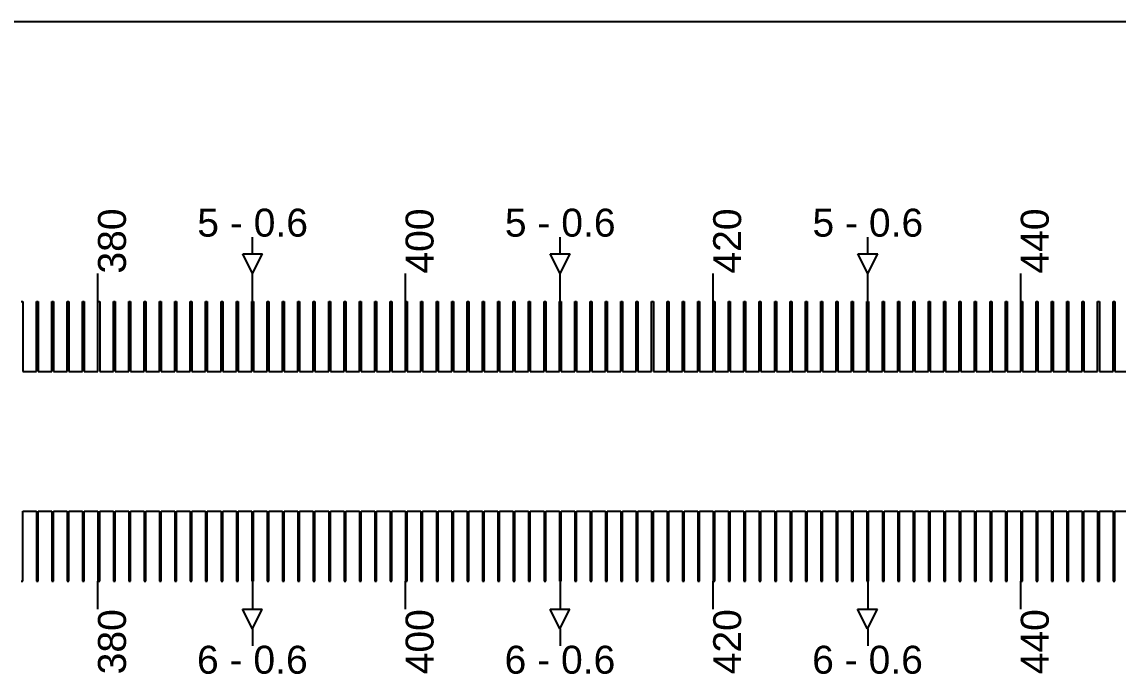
# Model space of a CAD drawing. Extents: x -119394 to 128420, y 74496 to 185496.
# Drawn here: x 45893.1 to 46285.1, y 112562.7 to 112795.9 of the extents above; entities that cross this region are included whole.
import ezdxf

# ---------------------------------------------------------------- set-up
doc = ezdxf.new("R2010")
doc.units = 13
doc.layers.add('CL - Label-1', color=120, linetype='Continuous')
doc.layers.add('CL - Label-2', color=132, linetype='Continuous')
doc.layers.add('CL - Sub-Micro', color=7, linetype='Continuous', true_color=0x47d1ff)
doc.styles.get("Standard").update_dxf_attribs({"font": 'arial.ttf'})

msp = doc.modelspace()

# ---------------------------------------------------------------- linework, layer by layer
for p, q in [((46680.29, 112795.86), (38030.29, 112795.86)), ((45975.59, 112712.94), (45975.59, 112718.94)), ((46085.59, 112712.94), (46085.59, 112718.94)), ((46195.59, 112712.94), (46195.59, 112718.94)), ((45920.29, 112695.86), (45920.29, 112705.86)), ((45975.59, 112695.86), (45975.59, 112705.86)), ((46030.29, 112695.86), (46030.29, 112705.86)), ((46085.59, 112695.86), (46085.59, 112705.86)), ((46140.29, 112695.86), (46140.29, 112705.86)), ((46195.59, 112695.86), (46195.59, 112705.86)), ((46250.29, 112695.86), (46250.29, 112705.86)), ((45920.29, 112585.86), (45920.29, 112595.86)), ((45975.59, 112595.86), (45975.59, 112585.86)), ((46030.29, 112585.86), (46030.29, 112595.86)), ((46085.59, 112595.86), (46085.59, 112585.86)), ((46140.29, 112585.86), (46140.29, 112595.86)), ((46195.59, 112595.86), (46195.59, 112585.86)), ((46250.29, 112585.86), (46250.29, 112595.86)), ((45975.59, 112578.79), (45975.59, 112572.79)), ((46085.59, 112578.79), (46085.59, 112572.79)), ((46195.59, 112578.79), (46195.59, 112572.79))]:
    msp.add_line(p, q)
at = {"layer": 'CL - Label-2'}
for p, q in [((45975.59, 112705.86), (45972.05, 112712.96)), ((45972.05, 112712.96), (45979.12, 112712.96)), ((45975.59, 112705.86), (45979.12, 112712.96)), ((46085.59, 112705.86), (46082.05, 112712.96)), ((46082.05, 112712.96), (46089.12, 112712.96)), ((46085.59, 112705.86), (46089.12, 112712.96)), ((46195.59, 112705.86), (46192.05, 112712.96)), ((46192.05, 112712.96), (46199.12, 112712.96)), ((46195.59, 112705.86), (46199.12, 112712.96)), ((45975.49, 112578.79), (45971.95, 112585.89)), ((45971.95, 112585.89), (45979.02, 112585.89)), ((45975.49, 112578.79), (45979.02, 112585.89)), ((46085.49, 112578.79), (46081.95, 112585.89)), ((46081.95, 112585.89), (46089.02, 112585.89)), ((46085.49, 112578.79), (46089.02, 112585.89)), ((46195.49, 112578.79), (46191.95, 112585.89)), ((46191.95, 112585.89), (46199.02, 112585.89)), ((46195.49, 112578.79), (46199.02, 112585.89))]:
    msp.add_line(p, q, dxfattribs=at)
at = {"layer": 'CL - Sub-Micro'}
for p, q in [((45892.79, 112695.86), (45893.39, 112695.86)), ((45893.39, 112695.86), (45893.39, 112670.86)), ((45898.29, 112670.86), (45898.29, 112695.86)), ((45898.29, 112695.86), (45898.89, 112695.86)), ((45898.89, 112695.86), (45898.89, 112670.86)), ((45903.79, 112670.86), (45903.79, 112695.86)), ((45903.79, 112695.86), (45904.39, 112695.86)), ((45904.39, 112695.86), (45904.39, 112670.86)), ((45909.29, 112670.86), (45909.29, 112695.86)), ((45909.29, 112695.86), (45909.89, 112695.86)), ((45909.89, 112695.86), (45909.89, 112670.86)), ((45914.79, 112670.86), (45914.79, 112695.86)), ((45914.79, 112695.86), (45915.39, 112695.86)), ((45915.39, 112695.86), (45915.39, 112670.86)), ((45920.29, 112670.86), (45920.29, 112695.86)), ((45920.29, 112695.86), (45920.89, 112695.86)), ((45920.89, 112695.86), (45920.89, 112670.86)), ((45925.79, 112670.86), (45925.79, 112695.86)), ((45925.79, 112695.86), (45926.39, 112695.86)), ((45926.39, 112695.86), (45926.39, 112670.86)), ((45931.29, 112670.86), (45931.29, 112695.86)), ((45931.29, 112695.86), (45931.89, 112695.86)), ((45931.89, 112695.86), (45931.89, 112670.86)), ((45936.79, 112670.86), (45936.79, 112695.86)), ((45936.79, 112695.86), (45937.39, 112695.86)), ((45937.39, 112695.86), (45937.39, 112670.86)), ((45942.29, 112670.86), (45942.29, 112695.86)), ((45942.29, 112695.86), (45942.89, 112695.86)), ((45942.89, 112695.86), (45942.89, 112670.86)), ((45947.79, 112670.86), (45947.79, 112695.86)), ((45947.79, 112695.86), (45948.39, 112695.86)), ((45948.39, 112695.86), (45948.39, 112670.86)), ((45953.29, 112670.86), (45953.29, 112695.86)), ((45953.29, 112695.86), (45953.89, 112695.86)), ((45953.89, 112695.86), (45953.89, 112670.86)), ((45958.79, 112670.86), (45958.79, 112695.86)), ((45958.79, 112695.86), (45959.39, 112695.86)), ((45959.39, 112695.86), (45959.39, 112670.86)), ((45964.29, 112670.86), (45964.29, 112695.86)), ((45964.29, 112695.86), (45964.89, 112695.86)), ((45964.89, 112695.86), (45964.89, 112670.86)), ((45969.79, 112670.86), (45969.79, 112695.86)), ((45969.79, 112695.86), (45970.39, 112695.86)), ((45970.39, 112695.86), (45970.39, 112670.86)), ((45975.29, 112670.86), (45975.29, 112695.86)), ((45975.29, 112695.86), (45975.89, 112695.86)), ((45975.89, 112695.86), (45975.89, 112670.86)), ((45980.79, 112670.86), (45980.79, 112695.86)), ((45980.79, 112695.86), (45981.39, 112695.86)), ((45981.39, 112695.86), (45981.39, 112670.86)), ((45986.29, 112670.86), (45986.29, 112695.86)), ((45986.29, 112695.86), (45986.89, 112695.86)), ((45986.89, 112695.86), (45986.89, 112670.86)), ((45991.79, 112670.86), (45991.79, 112695.86)), ((45991.79, 112695.86), (45992.39, 112695.86)), ((45992.39, 112695.86), (45992.39, 112670.86)), ((45997.29, 112670.86), (45997.29, 112695.86)), ((45997.29, 112695.86), (45997.89, 112695.86)), ((45997.89, 112695.86), (45997.89, 112670.86)), ((46002.79, 112670.86), (46002.79, 112695.86)), ((46002.79, 112695.86), (46003.39, 112695.86)), ((46003.39, 112695.86), (46003.39, 112670.86)), ((46008.29, 112670.86), (46008.29, 112695.86)), ((46008.29, 112695.86), (46008.89, 112695.86)), ((46008.89, 112695.86), (46008.89, 112670.86)), ((46013.79, 112670.86), (46013.79, 112695.86)), ((46013.79, 112695.86), (46014.39, 112695.86)), ((46014.39, 112695.86), (46014.39, 112670.86)), ((46019.29, 112670.86), (46019.29, 112695.86)), ((46019.29, 112695.86), (46019.89, 112695.86)), ((46019.89, 112695.86), (46019.89, 112670.86)), ((46024.79, 112670.86), (46024.79, 112695.86)), ((46024.79, 112695.86), (46025.39, 112695.86)), ((46025.39, 112695.86), (46025.39, 112670.86)), ((46030.29, 112670.86), (46030.29, 112695.86)), ((46030.29, 112695.86), (46030.89, 112695.86)), ((46030.89, 112695.86), (46030.89, 112670.86)), ((46035.79, 112670.86), (46035.79, 112695.86)), ((46035.79, 112695.86), (46036.39, 112695.86)), ((46036.39, 112695.86), (46036.39, 112670.86)), ((46041.29, 112670.86), (46041.29, 112695.86)), ((46041.29, 112695.86), (46041.89, 112695.86)), ((46041.89, 112695.86), (46041.89, 112670.86)), ((46046.79, 112670.86), (46046.79, 112695.86)), ((46046.79, 112695.86), (46047.39, 112695.86)), ((46047.39, 112695.86), (46047.39, 112670.86)), ((46052.29, 112670.86), (46052.29, 112695.86)), ((46052.29, 112695.86), (46052.89, 112695.86)), ((46052.89, 112695.86), (46052.89, 112670.86)), ((46057.79, 112670.86), (46057.79, 112695.86)), ((46057.79, 112695.86), (46058.39, 112695.86)), ((46058.39, 112695.86), (46058.39, 112670.86)), ((46063.29, 112670.86), (46063.29, 112695.86)), ((46063.29, 112695.86), (46063.89, 112695.86)), ((46063.89, 112695.86), (46063.89, 112670.86)), ((46068.79, 112670.86), (46068.79, 112695.86)), ((46068.79, 112695.86), (46069.39, 112695.86)), ((46069.39, 112695.86), (46069.39, 112670.86)), ((46074.29, 112670.86), (46074.29, 112695.86)), ((46074.29, 112695.86), (46074.89, 112695.86)), ((46074.89, 112695.86), (46074.89, 112670.86)), ((46079.79, 112670.86), (46079.79, 112695.86)), ((46079.79, 112695.86), (46080.39, 112695.86)), ((46080.39, 112695.86), (46080.39, 112670.86)), ((46085.29, 112670.86), (46085.29, 112695.86)), ((46085.29, 112695.86), (46085.89, 112695.86)), ((46085.89, 112695.86), (46085.89, 112670.86)), ((46090.79, 112670.86), (46090.79, 112695.86)), ((46090.79, 112695.86), (46091.39, 112695.86)), ((46091.39, 112695.86), (46091.39, 112670.86)), ((46096.29, 112670.86), (46096.29, 112695.86)), ((46096.29, 112695.86), (46096.89, 112695.86)), ((46096.89, 112695.86), (46096.89, 112670.86)), ((46101.79, 112670.86), (46101.79, 112695.86)), ((46101.79, 112695.86), (46102.39, 112695.86)), ((46102.39, 112695.86), (46102.39, 112670.86)), ((46107.29, 112670.86), (46107.29, 112695.86)), ((46107.29, 112695.86), (46107.89, 112695.86)), ((46107.89, 112695.86), (46107.89, 112670.86)), ((46112.79, 112670.86), (46112.79, 112695.86)), ((46112.79, 112695.86), (46113.39, 112695.86)), ((46113.39, 112695.86), (46113.39, 112670.86)), ((46118.29, 112670.86), (46118.29, 112695.86)), ((46118.29, 112695.86), (46118.89, 112695.86)), ((46118.89, 112695.86), (46118.89, 112670.86)), ((46123.79, 112670.86), (46123.79, 112695.86)), ((46123.79, 112695.86), (46124.39, 112695.86)), ((46124.39, 112695.86), (46124.39, 112670.86)), ((46129.29, 112670.86), (46129.29, 112695.86)), ((46129.29, 112695.86), (46129.89, 112695.86)), ((46129.89, 112695.86), (46129.89, 112670.86)), ((46134.79, 112670.86), (46134.79, 112695.86)), ((46134.79, 112695.86), (46135.39, 112695.86)), ((46135.39, 112695.86), (46135.39, 112670.86)), ((46140.29, 112670.86), (46140.29, 112695.86)), ((46140.29, 112695.86), (46140.89, 112695.86)), ((46140.89, 112695.86), (46140.89, 112670.86)), ((46145.79, 112670.86), (46145.79, 112695.86)), ((46145.79, 112695.86), (46146.39, 112695.86)), ((46146.39, 112695.86), (46146.39, 112670.86)), ((46151.29, 112670.86), (46151.29, 112695.86)), ((46151.29, 112695.86), (46151.89, 112695.86)), ((46151.89, 112695.86), (46151.89, 112670.86)), ((46156.79, 112670.86), (46156.79, 112695.86)), ((46156.79, 112695.86), (46157.39, 112695.86)), ((46157.39, 112695.86), (46157.39, 112670.86)), ((46162.29, 112670.86), (46162.29, 112695.86)), ((46162.29, 112695.86), (46162.89, 112695.86)), ((46162.89, 112695.86), (46162.89, 112670.86)), ((46167.79, 112670.86), (46167.79, 112695.86)), ((46167.79, 112695.86), (46168.39, 112695.86)), ((46168.39, 112695.86), (46168.39, 112670.86)), ((46173.29, 112670.86), (46173.29, 112695.86)), ((46173.29, 112695.86), (46173.89, 112695.86)), ((46173.89, 112695.86), (46173.89, 112670.86)), ((46178.79, 112670.86), (46178.79, 112695.86)), ((46178.79, 112695.86), (46179.39, 112695.86)), ((46179.39, 112695.86), (46179.39, 112670.86)), ((46184.29, 112670.86), (46184.29, 112695.86)), ((46184.29, 112695.86), (46184.89, 112695.86)), ((46184.89, 112695.86), (46184.89, 112670.86)), ((46189.79, 112670.86), (46189.79, 112695.86)), ((46189.79, 112695.86), (46190.39, 112695.86)), ((46190.39, 112695.86), (46190.39, 112670.86)), ((46195.29, 112670.86), (46195.29, 112695.86)), ((46195.29, 112695.86), (46195.89, 112695.86)), ((46195.89, 112695.86), (46195.89, 112670.86)), ((46200.79, 112670.86), (46200.79, 112695.86)), ((46200.79, 112695.86), (46201.39, 112695.86)), ((46201.39, 112695.86), (46201.39, 112670.86)), ((46206.29, 112670.86), (46206.29, 112695.86)), ((46206.29, 112695.86), (46206.89, 112695.86)), ((46206.89, 112695.86), (46206.89, 112670.86)), ((46211.79, 112670.86), (46211.79, 112695.86)), ((46211.79, 112695.86), (46212.39, 112695.86)), ((46212.39, 112695.86), (46212.39, 112670.86)), ((46217.29, 112670.86), (46217.29, 112695.86)), ((46217.29, 112695.86), (46217.89, 112695.86)), ((46217.89, 112695.86), (46217.89, 112670.86)), ((46222.79, 112670.86), (46222.79, 112695.86)), ((46222.79, 112695.86), (46223.39, 112695.86)), ((46223.39, 112695.86), (46223.39, 112670.86)), ((46228.29, 112670.86), (46228.29, 112695.86)), ((46228.29, 112695.86), (46228.89, 112695.86)), ((46228.89, 112695.86), (46228.89, 112670.86)), ((46233.79, 112670.86), (46233.79, 112695.86)), ((46233.79, 112695.86), (46234.39, 112695.86)), ((46234.39, 112695.86), (46234.39, 112670.86)), ((46239.29, 112670.86), (46239.29, 112695.86)), ((46239.29, 112695.86), (46239.89, 112695.86)), ((46239.89, 112695.86), (46239.89, 112670.86)), ((46244.79, 112670.86), (46244.79, 112695.86)), ((46244.79, 112695.86), (46245.39, 112695.86)), ((46245.39, 112695.86), (46245.39, 112670.86)), ((46250.29, 112670.86), (46250.29, 112695.86)), ((46250.29, 112695.86), (46250.89, 112695.86)), ((46250.89, 112695.86), (46250.89, 112670.86)), ((46255.79, 112670.86), (46255.79, 112695.86)), ((46255.79, 112695.86), (46256.39, 112695.86)), ((46256.39, 112695.86), (46256.39, 112670.86)), ((46261.29, 112670.86), (46261.29, 112695.86)), ((46261.29, 112695.86), (46261.89, 112695.86)), ((46261.89, 112695.86), (46261.89, 112670.86)), ((46266.79, 112670.86), (46266.79, 112695.86)), ((46266.79, 112695.86), (46267.39, 112695.86)), ((46267.39, 112695.86), (46267.39, 112670.86)), ((46272.29, 112670.86), (46272.29, 112695.86)), ((46272.29, 112695.86), (46272.89, 112695.86)), ((46272.89, 112695.86), (46272.89, 112670.86)), ((46277.79, 112670.86), (46277.79, 112695.86)), ((46277.79, 112695.86), (46278.39, 112695.86)), ((46278.39, 112695.86), (46278.39, 112670.86)), ((46283.29, 112670.86), (46283.29, 112695.86)), ((46283.29, 112695.86), (46283.89, 112695.86)), ((46283.89, 112695.86), (46283.89, 112670.86)), ((45893.39, 112670.86), (45898.29, 112670.86)), ((45898.89, 112670.86), (45903.79, 112670.86)), ((45904.39, 112670.86), (45909.29, 112670.86)), ((45909.89, 112670.86), (45914.79, 112670.86)), ((45915.39, 112670.86), (45920.29, 112670.86)), ((45920.89, 112670.86), (45925.79, 112670.86)), ((45926.39, 112670.86), (45931.29, 112670.86)), ((45931.89, 112670.86), (45936.79, 112670.86)), ((45937.39, 112670.86), (45942.29, 112670.86)), ((45942.89, 112670.86), (45947.79, 112670.86)), ((45948.39, 112670.86), (45953.29, 112670.86)), ((45953.89, 112670.86), (45958.79, 112670.86)), ((45959.39, 112670.86), (45964.29, 112670.86)), ((45964.89, 112670.86), (45969.79, 112670.86)), ((45970.39, 112670.86), (45975.29, 112670.86)), ((45975.89, 112670.86), (45980.79, 112670.86)), ((45981.39, 112670.86), (45986.29, 112670.86)), ((45986.89, 112670.86), (45991.79, 112670.86)), ((45992.39, 112670.86), (45997.29, 112670.86)), ((45997.89, 112670.86), (46002.79, 112670.86)), ((46003.39, 112670.86), (46008.29, 112670.86)), ((46008.89, 112670.86), (46013.79, 112670.86)), ((46014.39, 112670.86), (46019.29, 112670.86)), ((46019.89, 112670.86), (46024.79, 112670.86)), ((46025.39, 112670.86), (46030.29, 112670.86)), ((46030.89, 112670.86), (46035.79, 112670.86)), ((46036.39, 112670.86), (46041.29, 112670.86)), ((46041.89, 112670.86), (46046.79, 112670.86)), ((46047.39, 112670.86), (46052.29, 112670.86)), ((46052.89, 112670.86), (46057.79, 112670.86)), ((46058.39, 112670.86), (46063.29, 112670.86)), ((46063.89, 112670.86), (46068.79, 112670.86)), ((46069.39, 112670.86), (46074.29, 112670.86)), ((46074.89, 112670.86), (46079.79, 112670.86)), ((46080.39, 112670.86), (46085.29, 112670.86)), ((46085.89, 112670.86), (46090.79, 112670.86)), ((46091.39, 112670.86), (46096.29, 112670.86)), ((46096.89, 112670.86), (46101.79, 112670.86)), ((46102.39, 112670.86), (46107.29, 112670.86)), ((46107.89, 112670.86), (46112.79, 112670.86)), ((46113.39, 112670.86), (46118.29, 112670.86)), ((46118.89, 112670.86), (46123.79, 112670.86)), ((46124.39, 112670.86), (46129.29, 112670.86)), ((46129.89, 112670.86), (46134.79, 112670.86)), ((46135.39, 112670.86), (46140.29, 112670.86)), ((46140.89, 112670.86), (46145.79, 112670.86)), ((46146.39, 112670.86), (46151.29, 112670.86)), ((46151.89, 112670.86), (46156.79, 112670.86)), ((46157.39, 112670.86), (46162.29, 112670.86)), ((46162.89, 112670.86), (46167.79, 112670.86)), ((46168.39, 112670.86), (46173.29, 112670.86)), ((46173.89, 112670.86), (46178.79, 112670.86)), ((46179.39, 112670.86), (46184.29, 112670.86)), ((46184.89, 112670.86), (46189.79, 112670.86)), ((46190.39, 112670.86), (46195.29, 112670.86)), ((46195.89, 112670.86), (46200.79, 112670.86)), ((46201.39, 112670.86), (46206.29, 112670.86)), ((46206.89, 112670.86), (46211.79, 112670.86)), ((46212.39, 112670.86), (46217.29, 112670.86)), ((46217.89, 112670.86), (46222.79, 112670.86)), ((46223.39, 112670.86), (46228.29, 112670.86)), ((46228.89, 112670.86), (46233.79, 112670.86)), ((46234.39, 112670.86), (46239.29, 112670.86)), ((46239.89, 112670.86), (46244.79, 112670.86)), ((46245.39, 112670.86), (46250.29, 112670.86)), ((46250.89, 112670.86), (46255.79, 112670.86)), ((46256.39, 112670.86), (46261.29, 112670.86)), ((46261.89, 112670.86), (46266.79, 112670.86)), ((46267.39, 112670.86), (46272.29, 112670.86)), ((46272.89, 112670.86), (46277.79, 112670.86)), ((46278.39, 112670.86), (46283.29, 112670.86)), ((46283.89, 112670.86), (46288.79, 112670.86)), ((45893.39, 112595.86), (45893.39, 112620.86)), ((45893.39, 112620.86), (45898.29, 112620.86)), ((45898.29, 112620.86), (45898.29, 112595.86)), ((45898.89, 112595.86), (45898.89, 112620.86)), ((45898.89, 112620.86), (45903.79, 112620.86)), ((45903.79, 112620.86), (45903.79, 112595.86)), ((45904.39, 112595.86), (45904.39, 112620.86)), ((45904.39, 112620.86), (45909.29, 112620.86)), ((45909.29, 112620.86), (45909.29, 112595.86)), ((45909.89, 112595.86), (45909.89, 112620.86)), ((45909.89, 112620.86), (45914.79, 112620.86)), ((45914.79, 112620.86), (45914.79, 112595.86)), ((45915.39, 112595.86), (45915.39, 112620.86)), ((45915.39, 112620.86), (45920.29, 112620.86)), ((45920.29, 112620.86), (45920.29, 112595.86)), ((45920.89, 112595.86), (45920.89, 112620.86)), ((45920.89, 112620.86), (45925.79, 112620.86)), ((45925.79, 112620.86), (45925.79, 112595.86)), ((45926.39, 112595.86), (45926.39, 112620.86)), ((45926.39, 112620.86), (45931.29, 112620.86)), ((45931.29, 112620.86), (45931.29, 112595.86)), ((45931.89, 112595.86), (45931.89, 112620.86)), ((45931.89, 112620.86), (45936.79, 112620.86)), ((45936.79, 112620.86), (45936.79, 112595.86)), ((45937.39, 112595.86), (45937.39, 112620.86)), ((45937.39, 112620.86), (45942.29, 112620.86)), ((45942.29, 112620.86), (45942.29, 112595.86)), ((45942.89, 112595.86), (45942.89, 112620.86)), ((45942.89, 112620.86), (45947.79, 112620.86)), ((45947.79, 112620.86), (45947.79, 112595.86)), ((45948.39, 112595.86), (45948.39, 112620.86)), ((45948.39, 112620.86), (45953.29, 112620.86)), ((45953.29, 112620.86), (45953.29, 112595.86)), ((45953.89, 112595.86), (45953.89, 112620.86)), ((45953.89, 112620.86), (45958.79, 112620.86)), ((45958.79, 112620.86), (45958.79, 112595.86)), ((45959.39, 112595.86), (45959.39, 112620.86)), ((45959.39, 112620.86), (45964.29, 112620.86)), ((45964.29, 112620.86), (45964.29, 112595.86)), ((45964.89, 112595.86), (45964.89, 112620.86)), ((45964.89, 112620.86), (45969.79, 112620.86)), ((45969.79, 112620.86), (45969.79, 112595.86)), ((45970.39, 112595.86), (45970.39, 112620.86)), ((45970.39, 112620.86), (45975.29, 112620.86)), ((45975.29, 112620.86), (45975.29, 112595.86)), ((45975.89, 112595.86), (45975.89, 112620.86)), ((45975.89, 112620.86), (45980.79, 112620.86)), ((45980.79, 112620.86), (45980.79, 112595.86)), ((45981.39, 112595.86), (45981.39, 112620.86)), ((45981.39, 112620.86), (45986.29, 112620.86)), ((45986.29, 112620.86), (45986.29, 112595.86)), ((45986.89, 112595.86), (45986.89, 112620.86)), ((45986.89, 112620.86), (45991.79, 112620.86)), ((45991.79, 112620.86), (45991.79, 112595.86)), ((45992.39, 112595.86), (45992.39, 112620.86)), ((45992.39, 112620.86), (45997.29, 112620.86)), ((45997.29, 112620.86), (45997.29, 112595.86)), ((45997.89, 112595.86), (45997.89, 112620.86)), ((45997.89, 112620.86), (46002.79, 112620.86)), ((46002.79, 112620.86), (46002.79, 112595.86)), ((46003.39, 112595.86), (46003.39, 112620.86)), ((46003.39, 112620.86), (46008.29, 112620.86)), ((46008.29, 112620.86), (46008.29, 112595.86)), ((46008.89, 112595.86), (46008.89, 112620.86)), ((46008.89, 112620.86), (46013.79, 112620.86)), ((46013.79, 112620.86), (46013.79, 112595.86)), ((46014.39, 112595.86), (46014.39, 112620.86)), ((46014.39, 112620.86), (46019.29, 112620.86)), ((46019.29, 112620.86), (46019.29, 112595.86)), ((46019.89, 112595.86), (46019.89, 112620.86)), ((46019.89, 112620.86), (46024.79, 112620.86)), ((46024.79, 112620.86), (46024.79, 112595.86)), ((46025.39, 112595.86), (46025.39, 112620.86)), ((46025.39, 112620.86), (46030.29, 112620.86)), ((46030.29, 112620.86), (46030.29, 112595.86)), ((46030.89, 112595.86), (46030.89, 112620.86)), ((46030.89, 112620.86), (46035.79, 112620.86)), ((46035.79, 112620.86), (46035.79, 112595.86)), ((46036.39, 112595.86), (46036.39, 112620.86)), ((46036.39, 112620.86), (46041.29, 112620.86)), ((46041.29, 112620.86), (46041.29, 112595.86)), ((46041.89, 112595.86), (46041.89, 112620.86)), ((46041.89, 112620.86), (46046.79, 112620.86)), ((46046.79, 112620.86), (46046.79, 112595.86)), ((46047.39, 112595.86), (46047.39, 112620.86)), ((46047.39, 112620.86), (46052.29, 112620.86)), ((46052.29, 112620.86), (46052.29, 112595.86)), ((46052.89, 112595.86), (46052.89, 112620.86)), ((46052.89, 112620.86), (46057.79, 112620.86)), ((46057.79, 112620.86), (46057.79, 112595.86)), ((46058.39, 112595.86), (46058.39, 112620.86)), ((46058.39, 112620.86), (46063.29, 112620.86)), ((46063.29, 112620.86), (46063.29, 112595.86)), ((46063.89, 112595.86), (46063.89, 112620.86)), ((46063.89, 112620.86), (46068.79, 112620.86)), ((46068.79, 112620.86), (46068.79, 112595.86)), ((46069.39, 112595.86), (46069.39, 112620.86)), ((46069.39, 112620.86), (46074.29, 112620.86)), ((46074.29, 112620.86), (46074.29, 112595.86)), ((46074.89, 112595.86), (46074.89, 112620.86)), ((46074.89, 112620.86), (46079.79, 112620.86)), ((46079.79, 112620.86), (46079.79, 112595.86)), ((46080.39, 112595.86), (46080.39, 112620.86)), ((46080.39, 112620.86), (46085.29, 112620.86)), ((46085.29, 112620.86), (46085.29, 112595.86)), ((46085.89, 112595.86), (46085.89, 112620.86)), ((46085.89, 112620.86), (46090.79, 112620.86)), ((46090.79, 112620.86), (46090.79, 112595.86)), ((46091.39, 112595.86), (46091.39, 112620.86)), ((46091.39, 112620.86), (46096.29, 112620.86)), ((46096.29, 112620.86), (46096.29, 112595.86)), ((46096.89, 112595.86), (46096.89, 112620.86)), ((46096.89, 112620.86), (46101.79, 112620.86)), ((46101.79, 112620.86), (46101.79, 112595.86)), ((46102.39, 112595.86), (46102.39, 112620.86)), ((46102.39, 112620.86), (46107.29, 112620.86)), ((46107.29, 112620.86), (46107.29, 112595.86)), ((46107.89, 112595.86), (46107.89, 112620.86)), ((46107.89, 112620.86), (46112.79, 112620.86)), ((46112.79, 112620.86), (46112.79, 112595.86)), ((46113.39, 112595.86), (46113.39, 112620.86)), ((46113.39, 112620.86), (46118.29, 112620.86)), ((46118.29, 112620.86), (46118.29, 112595.86)), ((46118.89, 112595.86), (46118.89, 112620.86)), ((46118.89, 112620.86), (46123.79, 112620.86)), ((46123.79, 112620.86), (46123.79, 112595.86)), ((46124.39, 112595.86), (46124.39, 112620.86)), ((46124.39, 112620.86), (46129.29, 112620.86)), ((46129.29, 112620.86), (46129.29, 112595.86)), ((46129.89, 112595.86), (46129.89, 112620.86)), ((46129.89, 112620.86), (46134.79, 112620.86)), ((46134.79, 112620.86), (46134.79, 112595.86)), ((46135.39, 112595.86), (46135.39, 112620.86)), ((46135.39, 112620.86), (46140.29, 112620.86)), ((46140.29, 112620.86), (46140.29, 112595.86)), ((46140.89, 112595.86), (46140.89, 112620.86)), ((46140.89, 112620.86), (46145.79, 112620.86)), ((46145.79, 112620.86), (46145.79, 112595.86)), ((46146.39, 112595.86), (46146.39, 112620.86)), ((46146.39, 112620.86), (46151.29, 112620.86)), ((46151.29, 112620.86), (46151.29, 112595.86)), ((46151.89, 112595.86), (46151.89, 112620.86)), ((46151.89, 112620.86), (46156.79, 112620.86)), ((46156.79, 112620.86), (46156.79, 112595.86)), ((46157.39, 112595.86), (46157.39, 112620.86)), ((46157.39, 112620.86), (46162.29, 112620.86)), ((46162.29, 112620.86), (46162.29, 112595.86)), ((46162.89, 112595.86), (46162.89, 112620.86)), ((46162.89, 112620.86), (46167.79, 112620.86)), ((46167.79, 112620.86), (46167.79, 112595.86)), ((46168.39, 112595.86), (46168.39, 112620.86)), ((46168.39, 112620.86), (46173.29, 112620.86)), ((46173.29, 112620.86), (46173.29, 112595.86)), ((46173.89, 112595.86), (46173.89, 112620.86)), ((46173.89, 112620.86), (46178.79, 112620.86)), ((46178.79, 112620.86), (46178.79, 112595.86)), ((46179.39, 112595.86), (46179.39, 112620.86)), ((46179.39, 112620.86), (46184.29, 112620.86)), ((46184.29, 112620.86), (46184.29, 112595.86)), ((46184.89, 112595.86), (46184.89, 112620.86)), ((46184.89, 112620.86), (46189.79, 112620.86)), ((46189.79, 112620.86), (46189.79, 112595.86)), ((46190.39, 112595.86), (46190.39, 112620.86)), ((46190.39, 112620.86), (46195.29, 112620.86)), ((46195.29, 112620.86), (46195.29, 112595.86)), ((46195.89, 112595.86), (46195.89, 112620.86)), ((46195.89, 112620.86), (46200.79, 112620.86)), ((46200.79, 112620.86), (46200.79, 112595.86)), ((46201.39, 112595.86), (46201.39, 112620.86)), ((46201.39, 112620.86), (46206.29, 112620.86)), ((46206.29, 112620.86), (46206.29, 112595.86)), ((46206.89, 112595.86), (46206.89, 112620.86)), ((46206.89, 112620.86), (46211.79, 112620.86)), ((46211.79, 112620.86), (46211.79, 112595.86)), ((46212.39, 112595.86), (46212.39, 112620.86)), ((46212.39, 112620.86), (46217.29, 112620.86)), ((46217.29, 112620.86), (46217.29, 112595.86)), ((46217.89, 112595.86), (46217.89, 112620.86)), ((46217.89, 112620.86), (46222.79, 112620.86)), ((46222.79, 112620.86), (46222.79, 112595.86)), ((46223.39, 112595.86), (46223.39, 112620.86)), ((46223.39, 112620.86), (46228.29, 112620.86)), ((46228.29, 112620.86), (46228.29, 112595.86)), ((46228.89, 112595.86), (46228.89, 112620.86)), ((46228.89, 112620.86), (46233.79, 112620.86)), ((46233.79, 112620.86), (46233.79, 112595.86)), ((46234.39, 112595.86), (46234.39, 112620.86)), ((46234.39, 112620.86), (46239.29, 112620.86)), ((46239.29, 112620.86), (46239.29, 112595.86)), ((46239.89, 112595.86), (46239.89, 112620.86)), ((46239.89, 112620.86), (46244.79, 112620.86)), ((46244.79, 112620.86), (46244.79, 112595.86)), ((46245.39, 112595.86), (46245.39, 112620.86)), ((46245.39, 112620.86), (46250.29, 112620.86)), ((46250.29, 112620.86), (46250.29, 112595.86)), ((46250.89, 112595.86), (46250.89, 112620.86)), ((46250.89, 112620.86), (46255.79, 112620.86)), ((46255.79, 112620.86), (46255.79, 112595.86)), ((46256.39, 112595.86), (46256.39, 112620.86)), ((46256.39, 112620.86), (46261.29, 112620.86)), ((46261.29, 112620.86), (46261.29, 112595.86)), ((46261.89, 112595.86), (46261.89, 112620.86)), ((46261.89, 112620.86), (46266.79, 112620.86)), ((46266.79, 112620.86), (46266.79, 112595.86)), ((46267.39, 112595.86), (46267.39, 112620.86)), ((46267.39, 112620.86), (46272.29, 112620.86)), ((46272.29, 112620.86), (46272.29, 112595.86)), ((46272.89, 112595.86), (46272.89, 112620.86)), ((46272.89, 112620.86), (46277.79, 112620.86)), ((46277.79, 112620.86), (46277.79, 112595.86)), ((46278.39, 112595.86), (46278.39, 112620.86)), ((46278.39, 112620.86), (46283.29, 112620.86)), ((46283.29, 112620.86), (46283.29, 112595.86)), ((46283.89, 112595.86), (46283.89, 112620.86)), ((46283.89, 112620.86), (46288.79, 112620.86)), ((45892.79, 112595.86), (45893.39, 112595.86)), ((45898.29, 112595.86), (45898.89, 112595.86)), ((45903.79, 112595.86), (45904.39, 112595.86)), ((45909.29, 112595.86), (45909.89, 112595.86)), ((45914.79, 112595.86), (45915.39, 112595.86)), ((45920.29, 112595.86), (45920.89, 112595.86)), ((45925.79, 112595.86), (45926.39, 112595.86)), ((45931.29, 112595.86), (45931.89, 112595.86)), ((45936.79, 112595.86), (45937.39, 112595.86)), ((45942.29, 112595.86), (45942.89, 112595.86)), ((45947.79, 112595.86), (45948.39, 112595.86)), ((45953.29, 112595.86), (45953.89, 112595.86)), ((45958.79, 112595.86), (45959.39, 112595.86)), ((45964.29, 112595.86), (45964.89, 112595.86)), ((45969.79, 112595.86), (45970.39, 112595.86)), ((45975.29, 112595.86), (45975.89, 112595.86)), ((45980.79, 112595.86), (45981.39, 112595.86)), ((45986.29, 112595.86), (45986.89, 112595.86)), ((45991.79, 112595.86), (45992.39, 112595.86)), ((45997.29, 112595.86), (45997.89, 112595.86)), ((46002.79, 112595.86), (46003.39, 112595.86)), ((46008.29, 112595.86), (46008.89, 112595.86)), ((46013.79, 112595.86), (46014.39, 112595.86)), ((46019.29, 112595.86), (46019.89, 112595.86)), ((46024.79, 112595.86), (46025.39, 112595.86)), ((46030.29, 112595.86), (46030.89, 112595.86)), ((46035.79, 112595.86), (46036.39, 112595.86)), ((46041.29, 112595.86), (46041.89, 112595.86)), ((46046.79, 112595.86), (46047.39, 112595.86)), ((46052.29, 112595.86), (46052.89, 112595.86)), ((46057.79, 112595.86), (46058.39, 112595.86)), ((46063.29, 112595.86), (46063.89, 112595.86)), ((46068.79, 112595.86), (46069.39, 112595.86)), ((46074.29, 112595.86), (46074.89, 112595.86)), ((46079.79, 112595.86), (46080.39, 112595.86)), ((46085.29, 112595.86), (46085.89, 112595.86)), ((46090.79, 112595.86), (46091.39, 112595.86)), ((46096.29, 112595.86), (46096.89, 112595.86)), ((46101.79, 112595.86), (46102.39, 112595.86)), ((46107.29, 112595.86), (46107.89, 112595.86)), ((46112.79, 112595.86), (46113.39, 112595.86)), ((46118.29, 112595.86), (46118.89, 112595.86)), ((46123.79, 112595.86), (46124.39, 112595.86)), ((46129.29, 112595.86), (46129.89, 112595.86)), ((46134.79, 112595.86), (46135.39, 112595.86)), ((46140.29, 112595.86), (46140.89, 112595.86)), ((46145.79, 112595.86), (46146.39, 112595.86)), ((46151.29, 112595.86), (46151.89, 112595.86)), ((46156.79, 112595.86), (46157.39, 112595.86)), ((46162.29, 112595.86), (46162.89, 112595.86)), ((46167.79, 112595.86), (46168.39, 112595.86)), ((46173.29, 112595.86), (46173.89, 112595.86)), ((46178.79, 112595.86), (46179.39, 112595.86)), ((46184.29, 112595.86), (46184.89, 112595.86)), ((46189.79, 112595.86), (46190.39, 112595.86)), ((46195.29, 112595.86), (46195.89, 112595.86)), ((46200.79, 112595.86), (46201.39, 112595.86)), ((46206.29, 112595.86), (46206.89, 112595.86)), ((46211.79, 112595.86), (46212.39, 112595.86)), ((46217.29, 112595.86), (46217.89, 112595.86)), ((46222.79, 112595.86), (46223.39, 112595.86)), ((46228.29, 112595.86), (46228.89, 112595.86)), ((46233.79, 112595.86), (46234.39, 112595.86)), ((46239.29, 112595.86), (46239.89, 112595.86)), ((46244.79, 112595.86), (46245.39, 112595.86)), ((46250.29, 112595.86), (46250.89, 112595.86)), ((46255.79, 112595.86), (46256.39, 112595.86)), ((46261.29, 112595.86), (46261.89, 112595.86)), ((46266.79, 112595.86), (46267.39, 112595.86)), ((46272.29, 112595.86), (46272.89, 112595.86)), ((46277.79, 112595.86), (46278.39, 112595.86)), ((46283.29, 112595.86), (46283.89, 112595.86))]:
    msp.add_line(p, q, dxfattribs=at)

# ---------------------------------------------------------------- texts
at = {"layer": 'CL - Label-1', "char_height": 10, "rotation": 90}
for s, insert, attachment_point in [('380', (45920.29, 112705.86), 1), ('400', (46030.29, 112705.86), 1), ('420', (46140.29, 112705.86), 1), ('440', (46250.29, 112705.86), 1), ('380', (45920.29, 112585.86), 3), ('400', (46030.29, 112585.86), 3), ('420', (46140.29, 112585.86), 3), ('440', (46250.29, 112585.86), 3)]:
    msp.add_mtext_dynamic_manual_height_columns(s, width=21.565, gutter_width=12.5, heights=[8.55], dxfattribs=dict(at, insert=insert, attachment_point=attachment_point))
at = {"layer": 'CL - Label-2', "char_height": 10}
for s, insert, attachment_point in [('5 - 0.6', (45975.59, 112718.94), 8), ('5 - 0.6', (46085.59, 112718.94), 8), ('5 - 0.6', (46195.59, 112718.94), 8), ('6 - 0.6', (45975.49, 112572.79), 2), ('6 - 0.6', (46085.49, 112572.79), 2), ('6 - 0.6', (46195.49, 112572.79), 2)]:
    msp.add_mtext_dynamic_manual_height_columns(s, width=52.3045, gutter_width=12.5, heights=[18.11], dxfattribs=dict(at, insert=insert, attachment_point=attachment_point))

doc.saveas('drawing.dxf')
